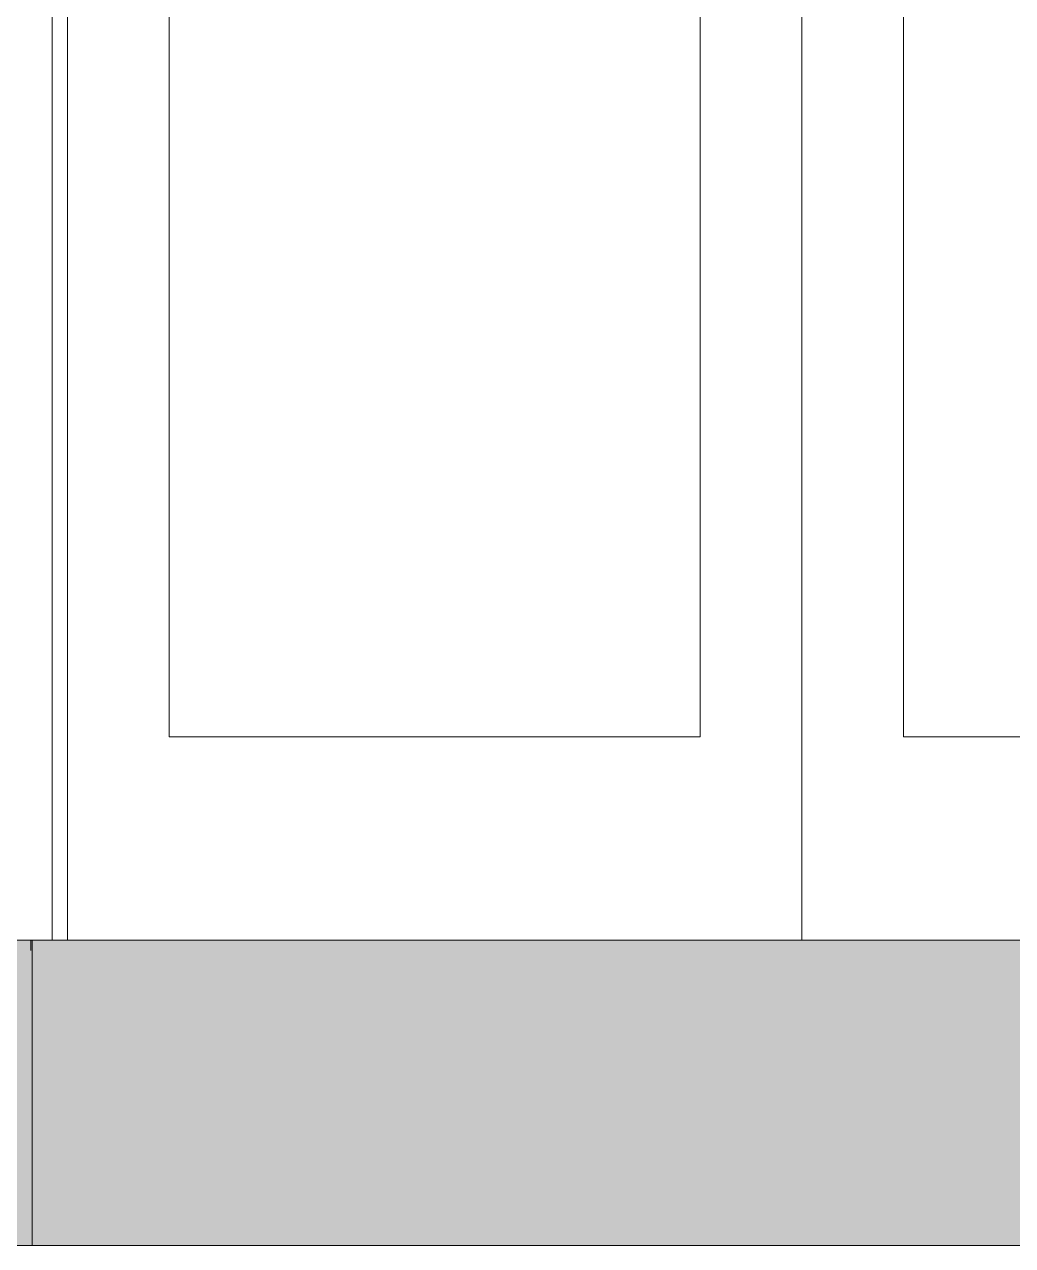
# Model space of a CAD drawing. Header units: metres. Extents: x 0 to 22, y -3 to 11.8.
# Drawn here: x 2.722 to 3.694, y 2.989 to 4.189 of the extents above; entities that cross this region are included whole.
import ezdxf

# ---------------------------------------------------------------- set-up
doc = ezdxf.new("R2010")
doc.units = ezdxf.units.M
doc.header["$MEASUREMENT"] = 0
doc.linetypes.add('Xref_Alzado 2$0$Wipeout_Contour', pattern=[1000, 0, -1000])
doc.layers.add('Xref_Alzado 2 Est$0$00-VIGAS', color=4, linetype='Continuous', lineweight=13)
doc.layers.add('Xref_Alzado 2$0$Estructura - Forjados_Pen_No__1', color=7, linetype='Continuous', lineweight=13)
doc.layers.add('Xref_Alzado 2$0$Archicad Doors', color=7, linetype='Continuous')
doc.layers.add('Xref_Alzado 2$0$Estructura - Forjados', color=7, linetype='Continuous')
doc.layers.add('Xref_Alzado 2$0$Archicad Doors_Pen_No__81', color=7, linetype='Continuous', lineweight=13, true_color=0x6a6a6a)
doc.layers.add('Xref_Alzado 2$0$Estructura - Forjados_Pen_No__81', color=7, linetype='Continuous', lineweight=13, true_color=0x6a6a6a)

# ---------------------------------------------------------------- blocks, each defined once
blk = doc.blocks.new('Xref_Alzado 2$0$Section Element_2')
at = {"color": 254, "linetype": 'Xref_Alzado 2$0$Wipeout_Contour', "lineweight": 0, "ltscale": 32139.24203}
blk.add_wipeout([(-8038, -10), (-8031.6, -10), (-8031.6, 0), (-8038, 0)], dxfattribs=at).dxf.layer = 'Xref_Alzado 2$0$Estructura - Forjados'
at = {"color": 254, "linetype": 'Xref_Alzado 2$0$Wipeout_Contour', "lineweight": 0, "ltscale": 48196.895906}
blk.add_wipeout([(-8030.2, 0), (-8031.6, 0), (-8031.6, -10), (-8031.2, -10), (-8031.2, -300), (-8030.2, -300)], dxfattribs=at).dxf.layer = 'Xref_Alzado 2$0$Estructura - Forjados'
at = {"color": 254, "linetype": 'Xref_Alzado 2$0$Wipeout_Contour', "lineweight": 0, "ltscale": 29536.329476}
blk.add_wipeout([(-8030.2, 0), (-8030.2, -300), (6731.8, -300), (6731.8, 0)], dxfattribs=at).dxf.layer = 'Xref_Alzado 2$0$Estructura - Forjados'
at = {"layer": 'Xref_Alzado 2$0$Estructura - Forjados_Pen_No__1', "color": 7, "linetype": 'Continuous', "lineweight": 13}
for p, q in [((-8030.2, 0), (-8030.2, -300)), ((-5495.5, 0), (-8030.2, 0)), ((-5450.3, -300), (-8030.2, -300))]:
    blk.add_line(p, q, dxfattribs=at)
at = {"layer": 'Xref_Alzado 2$0$Estructura - Forjados_Pen_No__81', "color": 251, "linetype": 'Continuous', "lineweight": 13, "true_color": 0x6a6a6a}
for p, q in [((-8038, 0), (-8031.6, 0)), ((-8031.6, 0), (-8030.2, 0)), ((-8031.6, -10), (-8031.6, 0)), ((-8031.2, -300), (-8030.2, -300))]:
    blk.add_line(p, q, dxfattribs=at)
blk = doc.blocks.new('Xref_Alzado 2$0$Section Element_11')
at = {"color": 254, "linetype": 'Xref_Alzado 2$0$Wipeout_Contour', "lineweight": 0, "ltscale": 81220.880791}
blk.add_wipeout([(-8010.7, 2387), (-8060.7, 2437), (-8060.7, 0), (-8053, 0), (-8053, 899.9), (-8038, 899.9), (-8038, 325.8), (-8038, 299.9), (-8038, 0), (-8010.7, 0)], dxfattribs=at).dxf.layer = 'Xref_Alzado 2$0$Archicad Doors'
at = {"color": 254, "linetype": 'Xref_Alzado 2$0$Wipeout_Contour', "lineweight": 0, "ltscale": 29989.052968}
blk.add_wipeout([(-7273.7, 200), (-7273.7, 2272), (-7373.7, 2272), (-7373.7, 200)], dxfattribs=at).dxf.layer = 'Xref_Alzado 2$0$Archicad Doors'
at = {"color": 254, "linetype": 'Xref_Alzado 2$0$Wipeout_Contour', "lineweight": 0, "ltscale": 32694.331197}
blk.add_wipeout([(-7995.7, 2360), (-8010.7, 2360), (-8010.7, 0), (-7995.7, 0)], dxfattribs=at).dxf.layer = 'Xref_Alzado 2$0$Archicad Doors'
at = {"layer": 'Xref_Alzado 2$0$Archicad Doors_Pen_No__81', "color": 251, "linetype": 'Continuous', "lineweight": 13, "true_color": 0x6a6a6a}
blk.add_line((-8010.7, 2387), (-8010.7, 0), dxfattribs=at)
at = {"color": 254, "linetype": 'Xref_Alzado 2$0$Wipeout_Contour', "lineweight": 0, "ltscale": 32424.863736}
blk.add_wipeout([(-7995.7, 200), (-7895.7, 200), (-7895.7, 2272), (-7995.7, 2272)], dxfattribs=at).dxf.layer = 'Xref_Alzado 2$0$Archicad Doors'
at = {"color": 254, "linetype": 'Xref_Alzado 2$0$Wipeout_Contour', "lineweight": 0, "ltscale": 45818.833169}
blk.add_wipeout([(-7995.7, 0), (-7273.7, 0), (-7273.7, 200), (-7373.7, 200), (-7895.7, 200), (-7995.7, 200)], dxfattribs=at).dxf.layer = 'Xref_Alzado 2$0$Archicad Doors'
at = {"layer": 'Xref_Alzado 2$0$Archicad Doors_Pen_No__81', "color": 251, "linetype": 'Continuous', "lineweight": 13, "true_color": 0x6a6a6a}
for p, q in [((-7995.7, 2272), (-7995.7, 200)), ((-7995.7, 200), (-7995.7, 0))]:
    blk.add_line(p, q, dxfattribs=at)
at = {"color": 254, "linetype": 'Xref_Alzado 2$0$Wipeout_Contour', "lineweight": 0, "ltscale": 31206.644937}
blk.add_wipeout([(-7895.7, 200), (-7373.7, 200), (-7373.7, 2272), (-7895.7, 2272)], dxfattribs=at).dxf.layer = 'Xref_Alzado 2$0$Archicad Doors'
at = {"color": 254, "linetype": 'Xref_Alzado 2$0$Wipeout_Contour', "lineweight": 0, "ltscale": 29598.227469}
blk.add_wipeout([(-7273.7, 200), (-7173.7, 200), (-7173.7, 2272), (-7273.7, 2272)], dxfattribs=at).dxf.layer = 'Xref_Alzado 2$0$Archicad Doors'
at = {"layer": 'Xref_Alzado 2$0$Archicad Doors_Pen_No__81', "color": 251, "linetype": 'Continuous', "lineweight": 13, "true_color": 0x6a6a6a}
for p, q in [((-7895.7, 200), (-7895.7, 2272)), ((-7373.7, 2272), (-7373.7, 200)), ((-7373.7, 200), (-7895.7, 200))]:
    blk.add_line(p, q, dxfattribs=at)
at = {"color": 254, "linetype": 'Xref_Alzado 2$0$Wipeout_Contour', "lineweight": 0, "ltscale": 41487.936263}
blk.add_wipeout([(-6551.7, 0), (-6551.7, 200), (-6651.7, 200), (-7173.7, 200), (-7273.7, 200), (-7273.7, 0)], dxfattribs=at).dxf.layer = 'Xref_Alzado 2$0$Archicad Doors'
at = {"layer": 'Xref_Alzado 2$0$Archicad Doors_Pen_No__81', "color": 251, "linetype": 'Continuous', "lineweight": 13, "true_color": 0x6a6a6a}
blk.add_line((-7273.7, 0), (-7273.7, 2372), dxfattribs=at)
at = {"color": 254, "linetype": 'Xref_Alzado 2$0$Wipeout_Contour', "lineweight": 0, "ltscale": 28385.23434}
blk.add_wipeout([(-6651.7, 200), (-6651.7, 2272), (-7173.7, 2272), (-7173.7, 200)], dxfattribs=at).dxf.layer = 'Xref_Alzado 2$0$Archicad Doors'
at = {"layer": 'Xref_Alzado 2$0$Archicad Doors_Pen_No__81', "color": 251, "linetype": 'Continuous', "lineweight": 13, "true_color": 0x6a6a6a}
for p, q in [((-7173.7, 2272), (-7173.7, 200)), ((-7173.7, 200), (-6651.7, 200))]:
    blk.add_line(p, q, dxfattribs=at)
blk = doc.blocks.new('Xref_Alzado 2')
at = {"layer": 'Xref_Alzado 2$0$Estructura - Forjados', "lineweight": 0, "xscale": 0.001, "yscale": 0.001, "zscale": 0.001}
blk.add_blockref('Xref_Alzado 2$0$Section Element_2', (10.7602, 3.289), dxfattribs=at)
at = {"layer": 'Xref_Alzado 2$0$Archicad Doors', "lineweight": 0, "xscale": 0.001, "yscale": 0.001, "zscale": 0.001}
blk.add_blockref('Xref_Alzado 2$0$Section Element_11', (10.7602, 3.289), dxfattribs=at)
blk = doc.blocks.new('Xref_Alzado 2 Est')
at = {"layer": 'Xref_Alzado 2 Est$0$00-VIGAS'}
h = blk.add_hatch(dxfattribs=at)
h.set_pattern_fill('AR-CONC', color=256, scale=0.02)
h.set_pattern_definition([(50, (1.25833, -0.01105), (0.143452, -0.0125504), [0.015, -0.165]), (355, (1.25833, -0.01105), (-0.0277503, 0.1504384), [0.012, -0.132]), (100.4514, (1.27028, -0.0121), (0.1157018, 0.137888), [0.012748, -0.1402284]), (46.1842, (1.25833, 0.02895), (0.213448, -0.033104), [0.0225, -0.2475]), (96.6356, (1.27611, 0.0262), (0.186932, 0.194824), [0.019122, -0.210343]), (351.184, (1.25833, 0.02895), (0.186932, 0.194824), [0.018, -0.198]), (21, (1.27833, 0.01895), (0.1193814, -0.0805238), [0.015, -0.165]), (326, (1.27833, 0.01895), (0.048663, 0.14503), [0.012, -0.132]), (71.4514, (1.28827, 0.01224), (0.1680445, 0.0645062), [0.012748, -0.1402284]), (37.5, (1.258326, -0.011047), (0.00243197, 0.06657877), [0, -0.1304, 0, -0.134, 0, -0.1325]), (7.5, (1.258326, -0.01105), (0.0526139, 0.0788823), [0, -0.0764, 0, -0.1274, 0, -0.0505]), (327.5, (1.213726, -0.01105), (0.1067645, -0.004511), [0, -0.05, 0, -0.156, 0, -0.207]), (317.5, (1.19373, -0.01105), (0.1166372, 0.020021), [0, -0.065, 0, -0.1036, 0, -0.147])])
h.paths.add_polyline_path([(5.2638, 3.289), (1.5394, 3.289), (1.5394, 2.989), (5.2638, 2.989)])
blk.add_lwpolyline([(5.2638, 3.289), (1.5394, 3.289), (1.5394, 2.989), (5.2638, 2.989)], close=True, dxfattribs=at)

msp = doc.modelspace()

# ---------------------------------------------------------------- block references
msp.add_blockref('Xref_Alzado 2', (0, 0))

# ---------------------------------------------------------------- next in the draw order: block references
msp.add_blockref('Xref_Alzado 2 Est', (0, 0))

doc.saveas('drawing.dxf')
